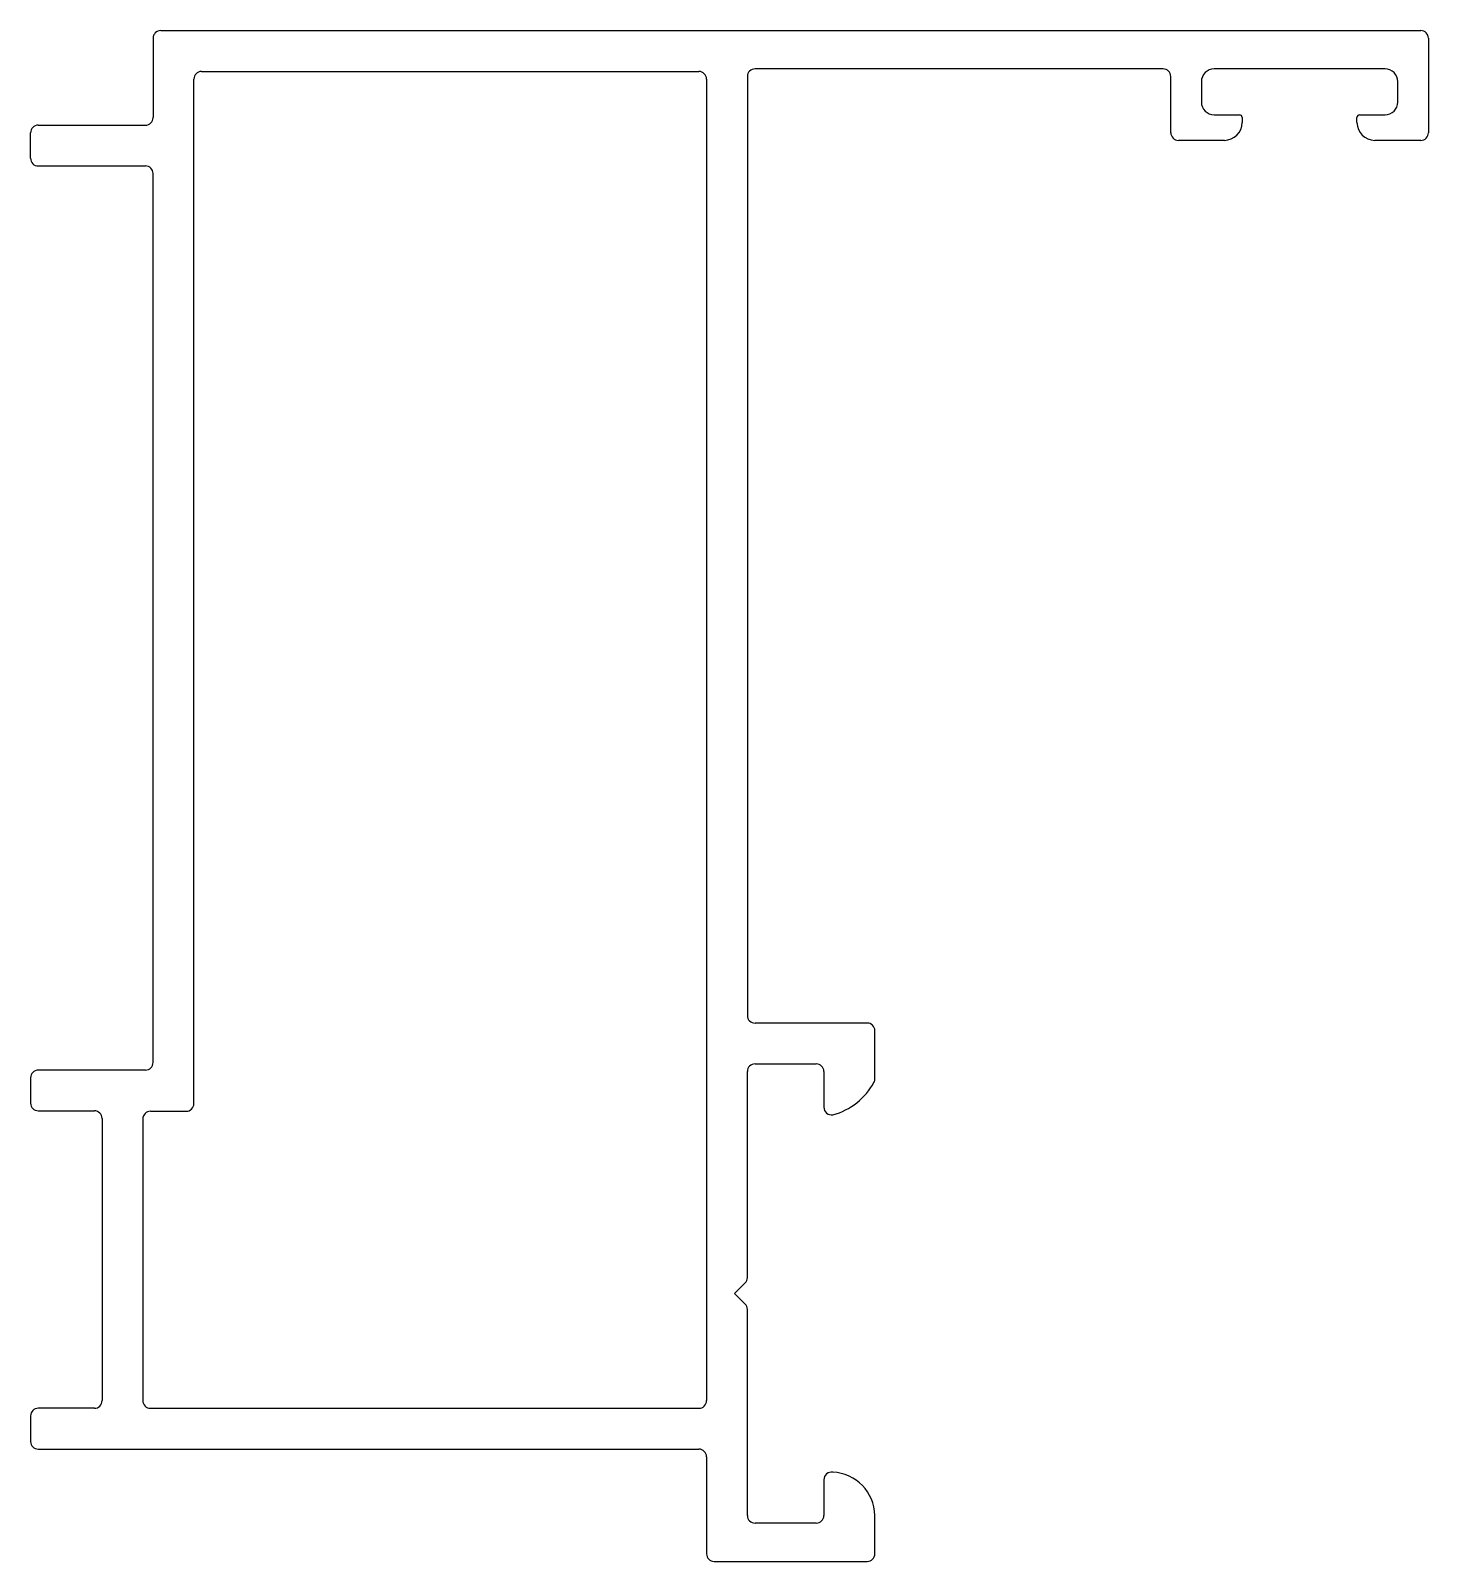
# Model space of a CAD drawing. Extents: x 1315.3 to 1370.1, y 1854.5 to 1914.5.
import ezdxf

# ---------------------------------------------------------------- set-up
doc = ezdxf.new("R2010")
doc.units = 0
doc.layers.get('0').update_dxf_attribs({"linetype": 'CONTINUOUS'})

msp = doc.modelspace()

# ---------------------------------------------------------------- linework, layer by layer
at = {"color": 0}
for p, q in [((1320.092, 1914.205), (1320.092, 1911.1)), ((1320.392, 1914.505), (1369.792, 1914.505)), ((1370.092, 1914.205), (1370.092, 1910.505)), ((1321.992, 1912.905), (1341.492, 1912.905)), ((1359.692, 1913.005), (1343.692, 1913.005)), ((1368.392, 1913.005), (1361.692, 1913.005)), ((1321.692, 1872.449), (1321.692, 1912.605)), ((1341.792, 1912.605), (1341.792, 1860.808)), ((1343.392, 1912.705), (1343.392, 1875.908)), ((1359.992, 1910.505), (1359.992, 1912.705)), ((1361.192, 1912.505), (1361.192, 1911.705)), ((1368.892, 1911.705), (1368.892, 1912.505)), ((1361.692, 1911.205), (1362.692, 1911.205)), ((1362.792, 1911.105), (1362.792, 1910.905)), ((1367.292, 1910.905), (1367.292, 1911.105)), ((1367.392, 1911.205), (1368.392, 1911.205)), ((1315.292, 1909.5), (1315.292, 1910.5)), ((1315.592, 1910.8), (1319.792, 1910.8)), ((1362.092, 1910.205), (1360.292, 1910.205)), ((1369.792, 1910.205), (1367.992, 1910.205)), ((1315.592, 1909.2), (1319.792, 1909.2)), ((1320.092, 1874.064), (1320.092, 1908.9)), ((1348.092, 1875.608), (1343.692, 1875.608)), ((1348.392, 1873.433), (1348.392, 1875.308)), ((1319.792, 1873.764), (1315.592, 1873.764)), ((1343.692, 1874.008), (1346.092, 1874.008)), ((1315.292, 1873.464), (1315.292, 1872.469)), ((1343.392, 1865.633), (1343.392, 1873.708)), ((1346.392, 1873.708), (1346.392, 1872.309)), ((1315.592, 1872.169), (1317.792, 1872.169)), ((1319.992, 1872.149), (1321.392, 1872.149)), ((1318.092, 1871.869), (1318.092, 1860.808)), ((1319.692, 1871.849), (1319.692, 1860.808)), ((1342.892, 1865.008), (1343.304, 1865.42)), ((1343.304, 1864.596), (1342.892, 1865.008)), ((1343.392, 1856.308), (1343.392, 1864.384)), ((1315.292, 1860.208), (1315.292, 1859.208)), ((1317.792, 1860.508), (1315.592, 1860.508)), ((1319.992, 1860.508), (1341.492, 1860.508)), ((1315.592, 1858.908), (1341.492, 1858.908)), ((1341.792, 1858.608), (1341.792, 1854.808)), ((1346.392, 1857.708), (1346.392, 1856.308)), ((1346.092, 1856.008), (1343.692, 1856.008)), ((1348.392, 1854.808), (1348.392, 1856.308)), ((1342.092, 1854.508), (1348.092, 1854.508))]:
    msp.add_line(p, q, dxfattribs=at)
for centre, radius, start, end in [((1320.392, 1914.205), 0.3, 90, 180), ((1369.792, 1914.205), 0.3, 0, 90), ((1321.992, 1912.605), 0.3, 90, 180), ((1341.492, 1912.605), 0.3, 0, 90), ((1343.692, 1912.705), 0.3, 90, 180), ((1359.692, 1912.705), 0.3, 0, 90), ((1361.692, 1912.505), 0.5, 90, 180), ((1368.392, 1912.505), 0.5, 360, 90), ((1361.692, 1911.705), 0.5, 180, 270), ((1368.392, 1911.705), 0.5, 270, 0), ((1319.792, 1911.1), 0.3, 270, 0), ((1362.692, 1911.105), 0.1, 360, 90), ((1367.392, 1911.105), 0.1, 90, 180), ((1315.592, 1910.5), 0.3, 90, 180), ((1360.292, 1910.505), 0.3, 180, 270), ((1362.092, 1910.905), 0.7, 270, 360), ((1367.992, 1910.905), 0.7, 180, 270), ((1369.792, 1910.505), 0.3, 270, 0), ((1315.592, 1909.5), 0.3, 180, 270), ((1319.792, 1908.9), 0.3, 0, 90), ((1343.692, 1875.908), 0.3, 180, 270), ((1348.092, 1875.308), 0.3, 0, 90), ((1315.592, 1873.464), 0.3, 90, 180), ((1319.792, 1874.064), 0.3, 270, 360), ((1343.692, 1873.708), 0.3, 90, 180), ((1346.092, 1873.708), 0.3, 0, 90), ((1346.107, 1874.473), 2.54, 284.53453, 332.35163), ((1348.092, 1873.433), 0.3, 332.35163, 0), ((1315.592, 1872.469), 0.3, 180, 270), ((1317.792, 1871.869), 0.3, 0, 90), ((1319.992, 1871.849), 0.3, 90, 180), ((1321.392, 1872.449), 0.3, 270, 360), ((1346.69, 1872.306), 0.298, 179.57284, 280.59141), ((1343.092, 1865.633), 0.3, 315, 0), ((1343.092, 1864.384), 0.3, 0, 45), ((1317.792, 1860.808), 0.3, 270, 0), ((1319.992, 1860.808), 0.3, 180, 270), ((1341.492, 1860.808), 0.3, 270, 0), ((1315.592, 1860.208), 0.3, 90, 180), ((1315.592, 1859.208), 0.3, 180, 270), ((1341.492, 1858.608), 0.3, 360, 90), ((1346.692, 1857.708), 0.3, 79.83575, 180), ((1346.661, 1856.274), 1.731, 1.1281, 87.21836), ((1343.692, 1856.308), 0.3, 180, 270), ((1346.092, 1856.308), 0.3, 270, 0), ((1342.092, 1854.808), 0.3, 180, 270), ((1348.092, 1854.808), 0.3, 270, 0)]:
    msp.add_arc(centre, radius, start, end, dxfattribs=at)

doc.saveas('drawing.dxf')
